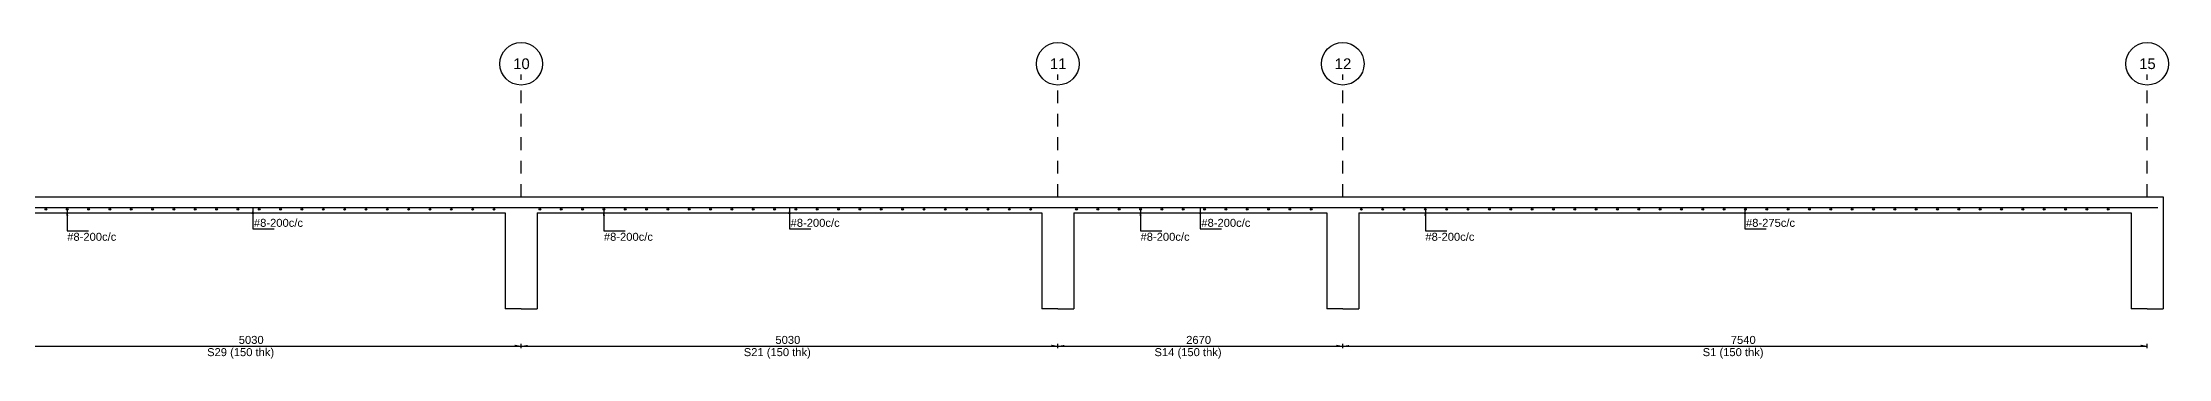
# Model space of a CAD drawing. Extents: x 0 to 119, y -5 to 121.
# Drawn here: x 98.6 to 118.53, y 61.36 to 64.33 of the extents above; entities that cross this region are included whole.
import ezdxf

# ---------------------------------------------------------------- set-up
doc = ezdxf.new("R2010")
doc.units = 0
doc.linetypes.add('ACAD_ISO02W100', pattern=[15, 12, -3])
for name, color, linetype in [('Axisline', 7, 'CONTINUOUS'), ('Axisline_Name', 1, 'CONTINUOUS'), ('Longsection', 2, 'CONTINUOUS'), ('Slab_Bottom_Steel_X', 1, 'CONTINUOUS'), ('Slab_Bottom_Steel_Y', 3, 'CONTINUOUS'), ('Slab_ID', 4, 'CONTINUOUS'), ('Span_Dim', 7, 'CONTINUOUS'), ('span_line', 7, 'CONTINUOUS')]:
    doc.layers.add(name, color=color, linetype=linetype)
doc.styles.add('STRUDS_Arial', font='ARIAL.TTF', dxfattribs={"height": 0.04})

msp = doc.modelspace()

# ---------------------------------------------------------------- linework, layer by layer
at = {"layer": 'Axisline', "linetype": 'ACAD_ISO02W100', "ltscale": 0.01}
for p, q in [((103.088, 62.88), (103.088, 64.03)), ((108.118, 62.88), (108.118, 64.03)), ((110.788, 62.88), (110.788, 64.03)), ((118.328, 62.88), (118.328, 64.03))]:
    msp.add_line(p, q, dxfattribs=at)
at = {"layer": 'Axisline'}
for centre in [(103.088, 64.13), (108.118, 64.13), (110.788, 64.13), (118.328, 64.13)]:
    msp.add_circle(centre, 0.2, dxfattribs=at)
at = {"layer": 'Longsection'}
for p, q in [((98.058, 62.88), (103.088, 62.88)), ((103.088, 62.88), (108.118, 62.88)), ((108.118, 62.88), (110.788, 62.88)), ((110.788, 62.88), (118.328, 62.88)), ((118.328, 62.88), (118.478, 62.88)), ((118.478, 62.88), (118.478, 61.83)), ((98.208, 62.73), (102.938, 62.73)), ((102.938, 62.73), (102.938, 61.83)), ((103.238, 62.73), (107.968, 62.73)), ((103.238, 62.73), (103.238, 61.83)), ((107.968, 62.73), (107.968, 61.83)), ((108.268, 62.73), (110.638, 62.73)), ((108.268, 62.73), (108.268, 61.83)), ((110.638, 62.73), (110.638, 61.83)), ((110.938, 62.73), (118.178, 62.73)), ((110.938, 62.73), (110.938, 61.83)), ((118.178, 62.73), (118.178, 61.83)), ((103.088, 61.83), (102.938, 61.83)), ((103.088, 61.83), (103.238, 61.83)), ((108.118, 61.83), (107.968, 61.83)), ((108.118, 61.83), (108.268, 61.83)), ((110.788, 61.83), (110.638, 61.83)), ((110.788, 61.83), (110.938, 61.83)), ((118.328, 61.83), (118.178, 61.83)), ((118.328, 61.83), (118.478, 61.83))]:
    msp.add_line(p, q, dxfattribs=at)
at = {"layer": 'Slab_Bottom_Steel_X'}
for p, q in [((98.833, 62.763), (98.833, 62.563)), ((103.863, 62.763), (103.863, 62.563)), ((108.893, 62.763), (108.893, 62.563)), ((111.563, 62.763), (111.563, 62.563)), ((98.833, 62.563), (99.033, 62.563)), ((103.863, 62.563), (104.063, 62.563)), ((108.893, 62.563), (109.093, 62.563)), ((111.563, 62.563), (111.763, 62.563))]:
    msp.add_line(p, q, dxfattribs=at)
for centre in [(98.633, 62.763), (98.833, 62.763), (99.033, 62.763), (99.233, 62.763), (99.433, 62.763), (99.633, 62.763), (99.833, 62.763), (100.033, 62.763), (100.233, 62.763), (100.433, 62.763), (100.633, 62.763), (100.833, 62.763), (101.033, 62.763), (101.233, 62.763), (101.433, 62.763), (101.633, 62.763), (101.833, 62.763), (102.033, 62.763), (102.233, 62.763), (102.433, 62.763), (102.633, 62.763), (102.833, 62.763), (103.263, 62.763), (103.463, 62.763), (103.663, 62.763), (103.863, 62.763), (104.063, 62.763), (104.263, 62.763), (104.463, 62.763), (104.663, 62.763), (104.863, 62.763), (105.063, 62.763), (105.263, 62.763), (105.463, 62.763), (105.663, 62.763), (105.863, 62.763), (106.063, 62.763), (106.263, 62.763), (106.463, 62.763), (106.663, 62.763), (106.863, 62.763), (107.063, 62.763), (107.263, 62.763), (107.463, 62.763), (107.663, 62.763), (107.863, 62.763), (108.293, 62.763), (108.493, 62.763), (108.693, 62.763), (108.893, 62.763), (109.093, 62.763), (109.293, 62.763), (109.493, 62.763), (109.693, 62.763), (109.893, 62.763), (110.093, 62.763), (110.293, 62.763), (110.493, 62.763), (110.963, 62.763), (111.163, 62.763), (111.363, 62.763), (111.563, 62.763), (111.763, 62.763), (111.963, 62.763), (112.163, 62.763), (112.363, 62.763), (112.563, 62.763), (112.763, 62.763), (112.963, 62.763), (113.163, 62.763), (113.363, 62.763), (113.563, 62.763), (113.763, 62.763), (113.963, 62.763), (114.163, 62.763), (114.363, 62.763), (114.563, 62.763), (114.763, 62.763), (114.963, 62.763), (115.163, 62.763), (115.363, 62.763), (115.563, 62.763), (115.763, 62.763), (115.963, 62.763), (116.163, 62.763), (116.363, 62.763), (116.563, 62.763), (116.763, 62.763), (116.963, 62.763), (117.163, 62.763), (117.363, 62.763), (117.563, 62.763), (117.763, 62.763), (117.963, 62.763)]:
    msp.add_circle(centre, 0.008, dxfattribs=at)
for points in [[(98.833, 62.763), (98.823, 62.703), (98.833, 62.763), (98.843, 62.703)], [(103.863, 62.763), (103.853, 62.703), (103.863, 62.763), (103.873, 62.703)], [(108.893, 62.763), (108.883, 62.703), (108.893, 62.763), (108.903, 62.703)], [(111.563, 62.763), (111.553, 62.703), (111.563, 62.763), (111.573, 62.703)]]:
    msp.add_solid(points, dxfattribs=at)
at = {"layer": 'Slab_Bottom_Steel_Y'}
for p, q in [((97.958, 62.779), (103.188, 62.779)), ((100.573, 62.779), (100.573, 62.579)), ((102.988, 62.779), (108.218, 62.779)), ((105.603, 62.779), (105.603, 62.579)), ((108.018, 62.779), (110.888, 62.779)), ((109.453, 62.779), (109.453, 62.579)), ((110.688, 62.779), (118.428, 62.779)), ((114.558, 62.779), (114.558, 62.579)), ((100.573, 62.579), (100.773, 62.579)), ((105.603, 62.579), (105.803, 62.579)), ((109.453, 62.579), (109.653, 62.579)), ((114.558, 62.579), (114.758, 62.579))]:
    msp.add_line(p, q, dxfattribs=at)
for points in [[(100.573, 62.779), (100.563, 62.719), (100.573, 62.779), (100.583, 62.719)], [(105.603, 62.779), (105.593, 62.719), (105.603, 62.779), (105.613, 62.719)], [(109.453, 62.779), (109.443, 62.719), (109.453, 62.779), (109.463, 62.719)], [(114.558, 62.779), (114.548, 62.719), (114.558, 62.779), (114.568, 62.719)]]:
    msp.add_solid(points, dxfattribs=at)
at = {"layer": 'Span_Line'}
for p, q in [((98.058, 61.48), (103.088, 61.48)), ((103.088, 61.46), (103.088, 61.5)), ((103.088, 61.46), (103.088, 61.5)), ((103.088, 61.48), (108.118, 61.48)), ((108.118, 61.46), (108.118, 61.5)), ((108.118, 61.46), (108.118, 61.5)), ((108.118, 61.48), (110.788, 61.48)), ((110.788, 61.46), (110.788, 61.5)), ((110.788, 61.46), (110.788, 61.5)), ((110.788, 61.48), (118.328, 61.48)), ((118.328, 61.46), (118.328, 61.5))]:
    msp.add_line(p, q, dxfattribs=at)
for points in [[(103.088, 61.48), (103.028, 61.492), (103.088, 61.48), (103.028, 61.47)], [(103.088, 61.48), (103.148, 61.49), (103.088, 61.48), (103.148, 61.47)], [(108.118, 61.48), (108.058, 61.492), (108.118, 61.48), (108.058, 61.47)], [(108.118, 61.48), (108.178, 61.49), (108.118, 61.48), (108.178, 61.47)], [(110.788, 61.48), (110.728, 61.492), (110.788, 61.48), (110.728, 61.47)], [(110.788, 61.48), (110.848, 61.49), (110.788, 61.48), (110.848, 61.47)], [(118.328, 61.48), (118.268, 61.492), (118.328, 61.48), (118.268, 61.47)]]:
    msp.add_solid(points, dxfattribs=at)

# ---------------------------------------------------------------- texts
at = {"layer": 'Axisline_Name', "style": 'STRUDS_Arial'}
for s, p in [('10', (103.013, 64.08)), ('11', (108.043, 64.08)), ('12', (110.713, 64.08)), ('15', (118.253, 64.08))]:
    msp.add_text(s, height=0.1, dxfattribs=at).set_placement(p)
at = {"layer": 'Slab_Bottom_Steel_X', "style": 'STRUDS_Arial'}
for p in [(98.833, 62.468), (103.863, 62.468), (108.893, 62.468), (111.563, 62.468)]:
    msp.add_text('#8-200c/c', height=0.075, dxfattribs=at).set_placement(p)
at = {"layer": 'Slab_Bottom_Steel_Y', "style": 'STRUDS_Arial'}
for s, p in [('#8-200c/c', (100.583, 62.599)), ('#8-200c/c', (105.613, 62.599)), ('#8-200c/c', (109.463, 62.599)), ('#8-275c/c', (114.568, 62.599))]:
    msp.add_text(s, height=0.075, dxfattribs=at).set_placement(p)
at = {"layer": 'Slab_ID', "style": 'STRUDS_Arial'}
for s, p in [('S29 (150 thk)', (100.144, 61.385)), ('S21 (150 thk)', (105.174, 61.385)), ('S14 (150 thk)', (109.024, 61.385)), ('S1 (150 thk)', (114.162, 61.385))]:
    msp.add_text(s, height=0.075, dxfattribs=at).set_placement(p)
at = {"layer": 'Span_Dim', "style": 'STRUDS_Arial'}
for s, p in [('5030', (100.441, 61.5)), ('5030', (105.471, 61.5)), ('2670', (109.321, 61.5)), ('7540', (114.426, 61.5))]:
    msp.add_text(s, height=0.075, dxfattribs=at).set_placement(p)

doc.saveas('drawing.dxf')
